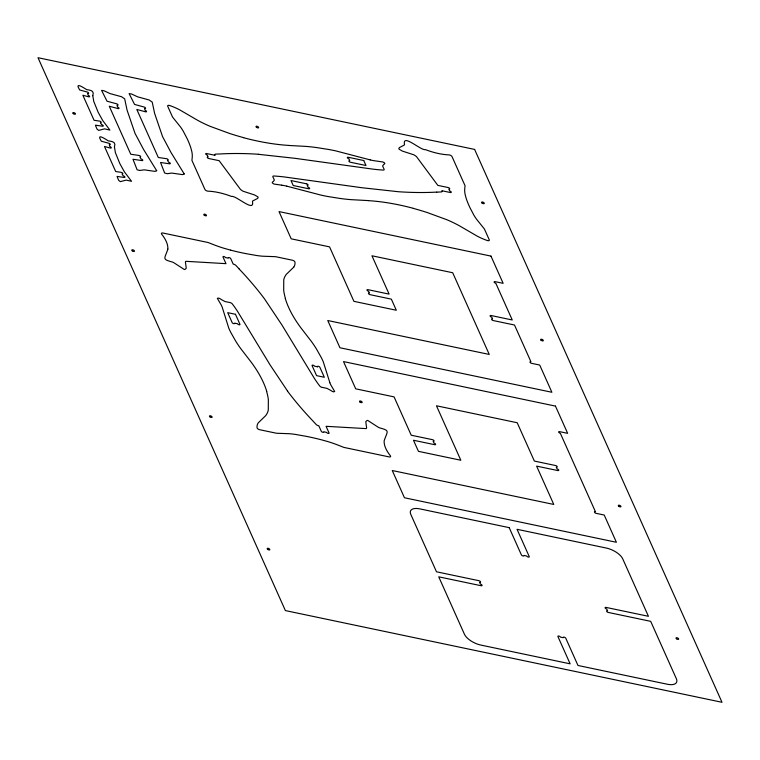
<?xml version="1.0" encoding="UTF-8"?>
<svg xmlns="http://www.w3.org/2000/svg" width="760" height="760" viewBox="0 0 760 760"><rect width="100%" height="100%" fill="white"/><g stroke="black" fill="none" stroke-linecap="round" stroke-linejoin="round"><path stroke-width="1.14" d="M167.884 249.119C164.578 259.027 161.709 259.16 172.539 262.086A7.258 3.316 25.8 0 1 173.812 262.694L184.138 269.392A2.166 0.988 25.8 0 0 184.975 269.505L186.257 268.213L185.411 261.905A6.441 2.945 25.8 0 1 185.934 261.316L225.976 263.653L223.012 257.022A1.349 0.617 25.8 0 1 223.858 256.51A1.349 0.617 25.8 0 1 225.397 257.526L228.38 258.153A1.349 0.617 25.8 0 1 229.235 257.64A1.349 0.617 25.8 0 1 230.764 258.656L233.234 264.166A2.242 1.026 25.8 0 1 235.866 265.42L239.276 269.04M293.778 267.149L286.368 274.284A66.006 30.172 25.8 0 0 283.746 279.784L283.698 290.481A168.748 77.13 25.8 0 0 285.418 298.509M436.838 192.156L441.256 191.938A2.242 1.026 25.8 0 0 441.807 190.722L450.385 192.527A1.349 0.617 25.8 0 0 451.231 192.005A1.349 0.617 25.8 0 0 449.692 190.988L448.837 189.069A1.349 0.617 25.8 0 0 449.692 188.556A1.349 0.617 25.8 0 0 448.153 187.539L437.836 185.373L416.47 156.598L415.036 155.534A6.441 2.945 25.8 0 0 413.573 154.717L402.41 151.107L399.142 149.216A2.166 0.988 25.8 0 1 398.8 148.647L399.389 147.592L404.244 145.075A7.258 3.316 25.8 0 0 404.51 144.495C402.125 132.886 420.935 150.841 425.476 149.634A45.999 21.023 25.8 0 0 447.155 154.774L448.96 154.879A2.242 1.026 25.8 0 1 452.038 156.636L465.053 185.725L464.816 187.891A70.632 32.291 25.8 0 0 465.11 194.38L466.127 198.198A157.453 71.972 25.8 0 0 470.031 207.832L473.86 215.118A79.6 36.385 25.8 0 0 476.472 219.118L484.424 229.016L489.259 239.809A2.242 1.026 25.8 0 1 487.397 240.549A31.492 14.393 25.8 0 1 477.337 236.208L459.03 225.568A66.006 30.172 25.8 0 0 447.022 219.782L427.082 212.486A168.748 77.13 25.8 0 0 413.316 208.392M288.496 145.445L305.976 146.395A143.858 65.759 25.8 0 1 317.062 147.63L329.166 149.559A138.016 63.089 25.8 0 1 335.673 150.86L370.148 159.885M368.476 200.602L350.997 199.652A143.858 65.759 25.8 0 1 339.901 198.427L327.798 196.498A138.016 63.089 25.8 0 1 321.29 195.187L286.824 186.171M258.343 154.299L295.137 158.336L372.903 169.138A144.666 66.129 25.8 0 0 383.116 170.069A2.242 1.026 25.8 0 0 384.104 169.185L382.584 165.956L383.714 164.502A26.248 11.998 25.8 0 0 384.047 164.312L384.427 164.036A3.705 1.691 25.8 0 0 384.674 163.219M322.363 387.419L327.019 388.379L330.476 390.25A26.248 11.998 25.8 0 0 331.056 390.64L331.835 391.124A3.705 1.691 25.8 0 0 333.507 391.865L334.695 391.514L331.493 386.07A36.642 16.748 25.8 0 1 329.812 382.717M322.192 387.401L322.022 387.372A2.242 1.026 25.8 0 1 319.732 386.004A144.666 66.129 25.8 0 1 314.526 378.623L281.884 324.909L264.433 298.756A316.369 144.609 25.8 0 0 239.2 269.04M281.703 185.174L273.933 184.043L272.327 182.932A3.705 1.691 25.8 0 1 272.555 182.03L272.916 181.744A26.248 11.998 25.8 0 1 273.258 181.555L274.379 180.101L272.868 176.861A2.242 1.026 25.8 0 1 273.856 175.997A144.666 66.129 25.8 0 1 284.059 176.918L361.827 187.72L398.63 191.748A316.369 144.609 25.8 0 0 436.781 192.1M230.631 250.144L224.228 248.349A70.632 32.291 25.8 0 1 212.363 244.188L208.164 242.525L162.897 233.016A2.242 1.026 25.8 0 0 161.709 234.241L162.763 235.59A45.999 21.023 25.8 0 1 167.836 249.099M287.613 391.172L270.161 365.028L237.519 311.315A144.666 66.129 25.8 0 0 232.313 303.924A2.242 1.026 25.8 0 0 230.014 302.556L225.017 301.549L221.559 299.687A26.248 11.998 25.8 0 0 220.98 299.288L220.21 298.803A3.705 1.691 25.8 0 0 218.538 298.062L217.322 298.319L220.552 303.858A36.642 16.748 25.8 0 1 222.224 307.211L228.769 328.139A138.016 63.089 25.8 0 0 230.755 332.367L235.362 340.547A143.858 65.759 25.8 0 0 240.597 348.422L250.695 361.503A156.968 71.754 25.8 0 1 266.76 391.457M384.665 163.219L383.04 162.013L375.259 160.873A36.642 16.748 25.8 0 1 370.158 159.913M329.868 382.726L323.276 361.788A138.016 63.089 25.8 0 0 321.28 357.561L316.683 349.381A143.858 65.759 25.8 0 0 311.448 341.506L301.349 328.434A156.968 71.754 25.8 0 1 285.276 298.471M281.723 185.202A36.642 16.748 25.8 0 1 286.805 186.133M368.505 200.659A156.968 71.754 25.8 0 1 413.298 208.306M287.527 391.162A316.369 144.609 25.8 0 0 312.844 420.888L316.169 424.507A2.242 1.026 25.8 0 0 318.81 425.762L321.271 431.272A1.349 0.617 25.8 0 0 322.81 432.288A1.349 0.617 25.8 0 0 323.655 431.775L326.638 432.402A1.349 0.617 25.8 0 0 328.177 433.418A1.349 0.617 25.8 0 0 329.033 432.905L326.078 426.312L366.101 428.611A6.441 2.945 25.8 0 0 366.624 428.022L365.778 421.714L367.07 420.423A2.166 0.988 25.8 0 1 367.906 420.536L378.224 427.234A7.258 3.316 25.8 0 0 379.506 427.842C390.488 430.758 387.334 430.996 384.161 440.809A45.999 21.023 25.8 0 0 389.291 454.337L390.327 455.686A2.242 1.026 25.8 0 1 389.148 456.912L343.872 447.402L339.682 445.749A70.632 32.291 25.8 0 0 327.807 441.579L321.404 439.793A157.453 71.972 25.8 0 0 306.128 436.316L295.165 434.378A79.6 36.385 25.8 0 0 289.512 433.722L276.488 433.248L259.692 429.723A2.242 1.026 25.8 0 1 257.051 427.756A31.492 14.393 25.8 0 1 258.295 422.807L265.667 415.653A66.006 30.172 25.8 0 0 268.29 410.144L268.346 399.447A168.748 77.13 25.8 0 0 266.617 391.419M293.74 267.13A31.492 14.393 25.8 0 0 294.975 262.162A2.242 1.026 25.8 0 0 292.353 260.205L275.548 256.68L262.533 256.205A79.6 36.385 25.8 0 1 256.87 255.55L245.917 253.622A157.453 71.972 25.8 0 1 230.641 250.154M258.295 154.242A316.369 144.609 25.8 0 0 220.191 153.957L215.707 154.118A2.242 1.026 25.8 0 0 215.156 155.334L206.587 153.53A1.349 0.617 25.8 0 0 205.732 154.042A1.349 0.617 25.8 0 0 207.271 155.059L208.126 156.978A1.349 0.617 25.8 0 0 207.28 157.5A1.349 0.617 25.8 0 0 208.82 158.517L219.127 160.683L240.502 189.458L241.936 190.523A6.441 2.945 25.8 0 0 243.39 191.339L254.552 194.95L257.82 196.831A2.166 0.988 25.8 0 1 258.172 197.41L257.573 198.455L252.719 200.972A7.258 3.316 25.8 0 0 252.453 201.561C254.847 213.161 236.027 195.215 231.486 196.422A45.999 21.023 25.8 0 0 209.817 191.273L208.012 191.178A2.242 1.026 25.8 0 1 204.924 189.42L191.909 160.332L192.156 158.166A70.632 32.291 25.8 0 0 191.852 151.677L190.836 147.858A157.453 71.972 25.8 0 0 186.931 138.215L183.112 130.939A79.6 36.385 25.8 0 0 180.49 126.939L172.539 117.04L167.713 106.248A2.242 1.026 25.8 0 1 169.566 105.507M288.458 145.398A156.968 71.754 25.8 0 1 243.675 137.74M243.647 137.655A168.748 77.13 25.8 0 1 229.881 133.57L209.95 126.264A66.006 30.172 25.8 0 1 197.942 120.479L179.645 109.829A31.492 14.393 25.8 0 0 169.575 105.507M92.787 95.674L93.755 101.412L98.211 112.376L102.78 120.612L109.896 130.064L104.538 128.858L98.677 130.397L97.08 129.152L95.836 126.341A48.574 22.201 25.8 0 1 95.465 125.172L102.514 126.207A1.349 0.617 25.8 0 0 103.198 125.59A1.349 0.617 25.8 0 0 101.584 124.63L100.415 122.664A1.349 0.617 25.8 0 0 101.099 122.046A1.349 0.617 25.8 0 0 99.484 121.087L94.069 120.289L82.859 95.247L88.616 96.795A1.349 0.617 25.8 0 0 89.623 96.387A1.349 0.617 25.8 0 0 88.179 95.323L87.638 93.48A1.349 0.617 25.8 0 0 88.644 93.072A1.349 0.617 25.8 0 0 87.21 92.007L79.705 89.984A48.991 22.392 25.8 0 1 79.03 88.796C74.87 81.766 84.293 88.188 86.649 89.623C90.231 90.164 94.753 90.506 92.787 95.674M114.427 146.917L115.396 152.655L119.843 163.618L124.421 171.855L131.537 181.307L126.179 180.101L120.317 181.64L118.712 180.395L117.477 177.583A48.574 22.201 25.8 0 1 117.097 176.415L124.146 177.45A1.349 0.617 25.8 0 0 124.83 176.833A1.349 0.617 25.8 0 0 123.215 175.873L122.046 173.907A1.349 0.617 25.8 0 0 122.73 173.289A1.349 0.617 25.8 0 0 121.115 172.33L115.701 171.532L104.49 146.49L110.247 148.038A1.349 0.617 25.8 0 0 111.254 147.63A1.349 0.617 25.8 0 0 109.82 146.566L109.278 144.723A1.349 0.617 25.8 0 0 110.285 144.314A1.349 0.617 25.8 0 0 108.841 143.25L101.346 141.227A48.991 22.392 25.8 0 1 100.671 140.04C96.51 133.009 105.934 139.431 108.29 140.866C111.862 141.407 116.394 141.75 114.427 146.917M156.693 170.725L154.974 171.38L144.21 169.841L139.736 170.458L137.123 169.812L133 159.258L141.996 160.578A1.349 0.617 25.8 0 0 142.69 159.961A1.349 0.617 25.8 0 0 141.066 159.001L139.906 157.025A1.349 0.617 25.8 0 0 140.59 156.408A1.349 0.617 25.8 0 0 138.975 155.448L130.758 154.242L109.269 106.219L117.99 108.576A1.349 0.617 25.8 0 0 118.997 108.167A1.349 0.617 25.8 0 0 117.562 107.103L117.021 105.26A1.349 0.617 25.8 0 0 118.028 104.852A1.349 0.617 25.8 0 0 116.584 103.787L107.027 101.213L101.574 90.355L104.091 90.801L110.096 93.613L121.572 96.738L124.668 98.847L127.1 110.219L135.023 133.38L143.488 149.321L156.693 170.725M184.224 173.954L182.505 174.619L171.741 173.071L167.276 173.689L164.663 173.052L160.541 162.488L169.537 163.809A1.349 0.617 25.8 0 0 170.221 163.191A1.349 0.617 25.8 0 0 168.606 162.232L167.438 160.265A1.349 0.617 25.8 0 0 168.121 159.638A1.349 0.617 25.8 0 0 166.506 158.688L158.298 157.482L136.809 109.449L145.53 111.805A1.349 0.617 25.8 0 0 146.537 111.397A1.349 0.617 25.8 0 0 145.093 110.333L144.561 108.49A1.349 0.617 25.8 0 0 145.559 108.081A1.349 0.617 25.8 0 0 144.125 107.017L134.567 104.443L129.105 93.594L131.632 94.031L137.636 96.843L149.102 99.969L152.209 102.078L154.641 113.449L162.564 136.61L171.028 152.551L184.224 173.954M474.61 149.416L38 57.712L285.389 610.584L722 702.288L474.61 149.416M363.745 160.522L348.232 157.263A1.349 0.617 25.8 0 0 347.377 157.785A1.349 0.617 25.8 0 0 348.916 158.802L349.771 160.721A1.349 0.617 25.8 0 0 348.925 161.234A1.349 0.617 25.8 0 0 350.464 162.25L365.978 165.509L363.745 160.522M306.508 183.806L290.995 180.548L293.227 185.525L308.74 188.784A1.349 0.617 25.8 0 0 309.586 188.271A1.349 0.617 25.8 0 0 308.047 187.255L307.192 185.335A1.349 0.617 25.8 0 0 308.047 184.822A1.349 0.617 25.8 0 0 306.508 183.806M490.96 256.101L279.015 211.584L291.194 238.82L329.565 246.876L353.932 301.349L396.321 310.251L391.352 299.155L370.158 294.699A1.434 0.655 25.8 0 1 368.524 293.616A1.434 0.655 25.8 0 1 369.426 293.065L368.638 291.298A1.434 0.655 25.8 0 1 367.004 290.216A1.434 0.655 25.8 0 1 367.906 289.665L389.101 294.11L371.953 255.778L452.703 272.745L489.259 354.445L327.76 320.52L339.948 347.757L551.893 392.274L539.704 365.037L531.649 363.346A1.434 0.655 25.8 0 1 530.014 362.263A1.434 0.655 25.8 0 1 530.917 361.712L514.501 325.014L493.306 320.568A1.434 0.655 25.8 0 1 491.663 319.485A1.434 0.655 25.8 0 1 492.575 318.934L491.777 317.158A1.434 0.655 25.8 0 1 490.143 316.074A1.434 0.655 25.8 0 1 491.045 315.523L512.24 319.979L495.824 283.28A1.434 0.655 25.8 0 1 494.181 282.197A1.434 0.655 25.8 0 1 495.092 281.647L503.148 283.337L490.96 256.101M235.467 314.288L227.706 312.654L232.17 322.63A1.349 0.617 25.8 0 0 233.7 323.646A1.349 0.617 25.8 0 0 234.555 323.123L237.538 323.75A1.349 0.617 25.8 0 0 239.077 324.776A1.349 0.617 25.8 0 0 239.923 324.254L235.467 314.288M555.465 406.106L343.52 361.589L355.709 388.825L394.07 396.881L411.226 435.214L432.421 439.66A1.434 0.655 25.8 0 1 434.055 440.743A1.434 0.655 25.8 0 1 433.152 441.294L433.941 443.07A1.434 0.655 25.8 0 1 435.575 444.153A1.434 0.655 25.8 0 1 434.673 444.704L413.478 440.249L418.447 451.345L460.835 460.256L436.458 405.783L517.208 422.74L534.365 461.073L555.56 465.528A1.434 0.655 25.8 0 1 557.194 466.611A1.434 0.655 25.8 0 1 556.292 467.162L557.08 468.93A1.434 0.655 25.8 0 1 558.723 470.012A1.434 0.655 25.8 0 1 557.811 470.563L536.617 466.117L553.774 504.45L392.264 470.526L404.453 497.762L616.398 542.279L604.219 515.042L596.163 513.351A1.434 0.655 25.8 0 1 594.529 512.269A1.434 0.655 25.8 0 1 595.431 511.717L560.329 433.276A1.434 0.655 25.8 0 1 558.695 432.193A1.434 0.655 25.8 0 1 559.597 431.642L567.653 433.342L555.465 406.106M317.49 366.805L314.507 366.177A1.349 0.617 25.8 0 0 312.968 365.161A1.349 0.617 25.8 0 0 312.113 365.674L316.578 375.639L324.33 377.273L319.874 367.298A1.349 0.617 25.8 0 0 318.335 366.282A1.349 0.617 25.8 0 0 317.49 366.805M509.2 527.649L419.862 508.886A14.354 6.555 25.8 0 0 410.799 514.387L436.487 571.786L478.876 580.688A1.434 0.655 25.8 0 1 480.51 581.77A1.434 0.655 25.8 0 1 479.608 582.322L480.396 584.098A1.434 0.655 25.8 0 1 482.039 585.181A1.434 0.655 25.8 0 1 481.127 585.732L438.738 576.821L464.426 634.22A14.354 6.555 25.8 0 0 480.795 645.059L570.133 663.832L557.944 636.595A1.434 0.655 25.8 0 1 558.856 636.044A1.434 0.655 25.8 0 1 560.49 637.127L563.245 637.707A1.434 0.655 25.8 0 1 564.148 637.156A1.434 0.655 25.8 0 1 565.792 638.239L577.971 665.475L667.308 684.237A14.354 6.555 25.8 0 0 676.371 678.737L650.683 621.338L608.294 612.436A1.434 0.655 25.8 0 1 606.66 611.353A1.434 0.655 25.8 0 1 607.563 610.803L606.774 609.035A1.434 0.655 25.8 0 1 605.14 607.952A1.434 0.655 25.8 0 1 606.043 607.401L648.432 616.303L622.753 558.904A14.354 6.555 25.8 0 0 606.375 548.064L517.038 529.302L529.226 556.538A1.434 0.655 25.8 0 1 528.323 557.089A1.434 0.655 25.8 0 1 526.689 555.997L523.925 555.427A1.434 0.655 25.8 0 1 523.022 555.968A1.434 0.655 25.8 0 1 521.389 554.885L509.2 527.649M204.259 215.184A1.434 0.655 25.8 0 0 206.454 215.612A1.434 0.655 25.8 0 0 204.763 214.168A1.434 0.655 25.8 0 0 204.259 215.184M73.245 113.611A1.434 0.655 25.8 0 0 75.439 114.038A1.434 0.655 25.8 0 0 73.748 112.585A1.434 0.655 25.8 0 0 73.245 113.611M132.259 250.828A1.434 0.655 25.8 0 0 134.444 251.256A1.434 0.655 25.8 0 0 132.762 249.802A1.434 0.655 25.8 0 0 132.259 250.828M267.615 549.318A1.434 0.655 25.8 0 0 269.8 549.746A1.434 0.655 25.8 0 0 268.118 548.292A1.434 0.655 25.8 0 0 267.615 549.318M209.902 416.812A1.434 0.655 25.8 0 0 212.087 417.24A1.434 0.655 25.8 0 0 210.406 415.786A1.434 0.655 25.8 0 0 209.902 416.812M482.087 203.043A1.434 0.655 25.8 0 0 484.272 203.471A1.434 0.655 25.8 0 0 482.59 202.017A1.434 0.655 25.8 0 0 482.087 203.043M541.101 340.262A1.434 0.655 25.8 0 0 543.286 340.689A1.434 0.655 25.8 0 0 541.605 339.235A1.434 0.655 25.8 0 0 541.101 340.262M676.457 638.751A1.434 0.655 25.8 0 0 678.642 639.179A1.434 0.655 25.8 0 0 676.951 637.725A1.434 0.655 25.8 0 0 676.457 638.751M618.744 506.245A1.434 0.655 25.8 0 0 620.929 506.673A1.434 0.655 25.8 0 0 619.239 505.219A1.434 0.655 25.8 0 0 618.744 506.245M359.955 402.002A1.434 0.655 25.8 0 0 362.14 402.43A1.434 0.655 25.8 0 0 360.459 400.985A1.434 0.655 25.8 0 0 359.955 402.002M256.433 127.262A1.434 0.655 25.8 0 0 258.618 127.689A1.434 0.655 25.8 0 0 256.927 126.236A1.434 0.655 25.8 0 0 256.433 127.262"/></g></svg>
